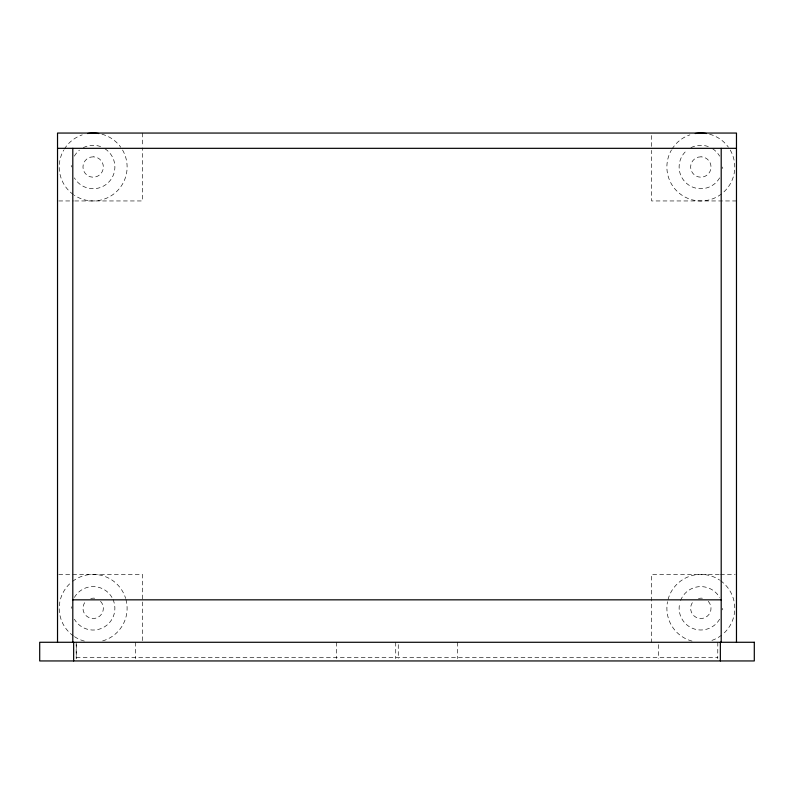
<?xml version="1.0" encoding="UTF-8"?>
<svg xmlns="http://www.w3.org/2000/svg" width="794" height="794" viewBox="0 0 794 794"><rect width="100%" height="100%" fill="white"/><g stroke="black" fill="none" stroke-linecap="round" stroke-linejoin="round"><path stroke-width="0.6" stroke-dasharray="3.97 2.98" d="M90.764 598.428L93.414 598.14A10.183 10.183 0 0 1 96.034 598.557M698.432 598.428L701.072 598.14A10.183 10.183 0 0 1 703.702 598.557M58.756 200.951L73.514 200.951M74.745 200.951L142.394 200.951L142.394 147.873M736.475 200.951L651.606 200.951L651.606 150.334M58.756 574.38L142.394 574.38L142.394 641.036M719.255 574.38L651.606 574.38L651.606 642.277M720.486 574.38L735.244 574.38M76.194 657.551L717.806 657.551M722.55 167.008L722.758 168.586M722.55 608.323L722.758 609.911M71.242 165.42L71.45 167.008M71.242 606.745L71.45 608.323M717.806 642.277L717.746 658.613M658.395 644.609L658.395 658.613M651.606 135.526L651.606 149.103M457.681 642.277L457.681 658.613M398.27 644.609L398.27 658.613M395.73 642.277L395.73 658.613M336.319 642.277L336.319 658.613M142.394 133.055L142.394 146.632M135.605 642.277L135.605 658.613M76.254 644.609L76.254 658.613M76.194 642.277L76.194 658.613M730.232 150.026A33.944 33.944 0 0 1 722.371 193.24M721.498 193.935A33.944 33.944 0 0 1 671.436 150.026M672.002 149.083A33.944 33.944 0 0 1 689.926 134.851M709.618 134.216A33.944 33.944 0 0 1 728.426 147.237M719.642 177.866A21.726 21.726 0 0 1 686.731 183.523A21.726 21.726 0 0 1 687.157 150.126M690.969 147.654A21.726 21.726 0 0 1 708.615 146.721M712.655 148.786A21.726 21.726 0 0 1 719.642 156.14M122.564 150.026A33.944 33.944 0 0 1 74.318 195.235M73.395 194.599A33.944 33.944 0 0 1 63.768 150.026M64.334 149.083A33.944 33.944 0 0 1 82.268 134.851M101.95 134.216A33.944 33.944 0 0 1 120.767 147.237M104.997 148.786A21.726 21.726 0 0 1 108.123 182.759A21.726 21.726 0 0 1 74.358 177.866M74.358 156.14A21.726 21.726 0 0 1 79.499 150.126M83.301 147.654A21.726 21.726 0 0 1 100.947 146.721M100.54 601.296A10.183 10.183 0 0 1 95.568 618.218L92.928 618.506A10.183 10.183 0 0 1 85.524 601.594M125.958 599.539A33.944 33.944 0 0 1 101.95 641.115M84.382 641.115A33.944 33.944 0 0 1 74.318 636.56M73.395 635.925A33.944 33.944 0 0 1 71.629 582.091M72.502 581.397A33.944 33.944 0 0 1 125.66 598.478M113.006 599.49A21.726 21.726 0 0 1 103.031 627.677A21.726 21.726 0 0 1 74.358 619.181M74.358 597.465A21.726 21.726 0 0 1 111.984 597.465M708.208 601.296A10.183 10.183 0 0 1 703.236 618.218L700.586 618.506A10.183 10.183 0 0 1 693.192 601.594M720.605 580.732A33.944 33.944 0 0 1 722.371 634.565M721.498 635.26A33.944 33.944 0 0 1 709.618 641.115M692.05 641.115A33.944 33.944 0 0 1 667.536 601.693M668.042 599.539A33.944 33.944 0 0 1 719.682 580.096M719.642 619.181A21.726 21.726 0 0 1 679.853 602.706M680.547 600.542A21.726 21.726 0 0 1 719.642 597.465M93.414 156.825L90.764 157.103A10.183 10.183 0 0 0 92.928 177.181L95.568 176.903A10.183 10.183 0 0 0 93.414 156.825M701.072 156.825L698.432 157.103A10.183 10.183 0 0 0 700.586 177.181L703.236 176.903A10.183 10.183 0 0 0 701.072 156.825"/><path stroke-width="1.19" d="M57.525 148.329L736.475 148.329M72.8 599.837L721.2 599.837M736.475 642.277L736.475 133.055L57.525 133.055L57.525 642.277M721.2 148.329L721.2 642.277M720.356 642.277L720.356 660.945M73.644 642.277L73.644 660.945M72.8 148.329L72.8 642.277M695.296 133.511A33.944 33.944 0 0 1 706.372 133.511M87.628 133.511A33.944 33.944 0 0 1 98.704 133.511M754.3 642.277L39.7 642.277L39.7 660.945L754.3 660.945L754.3 642.277"/></g></svg>
